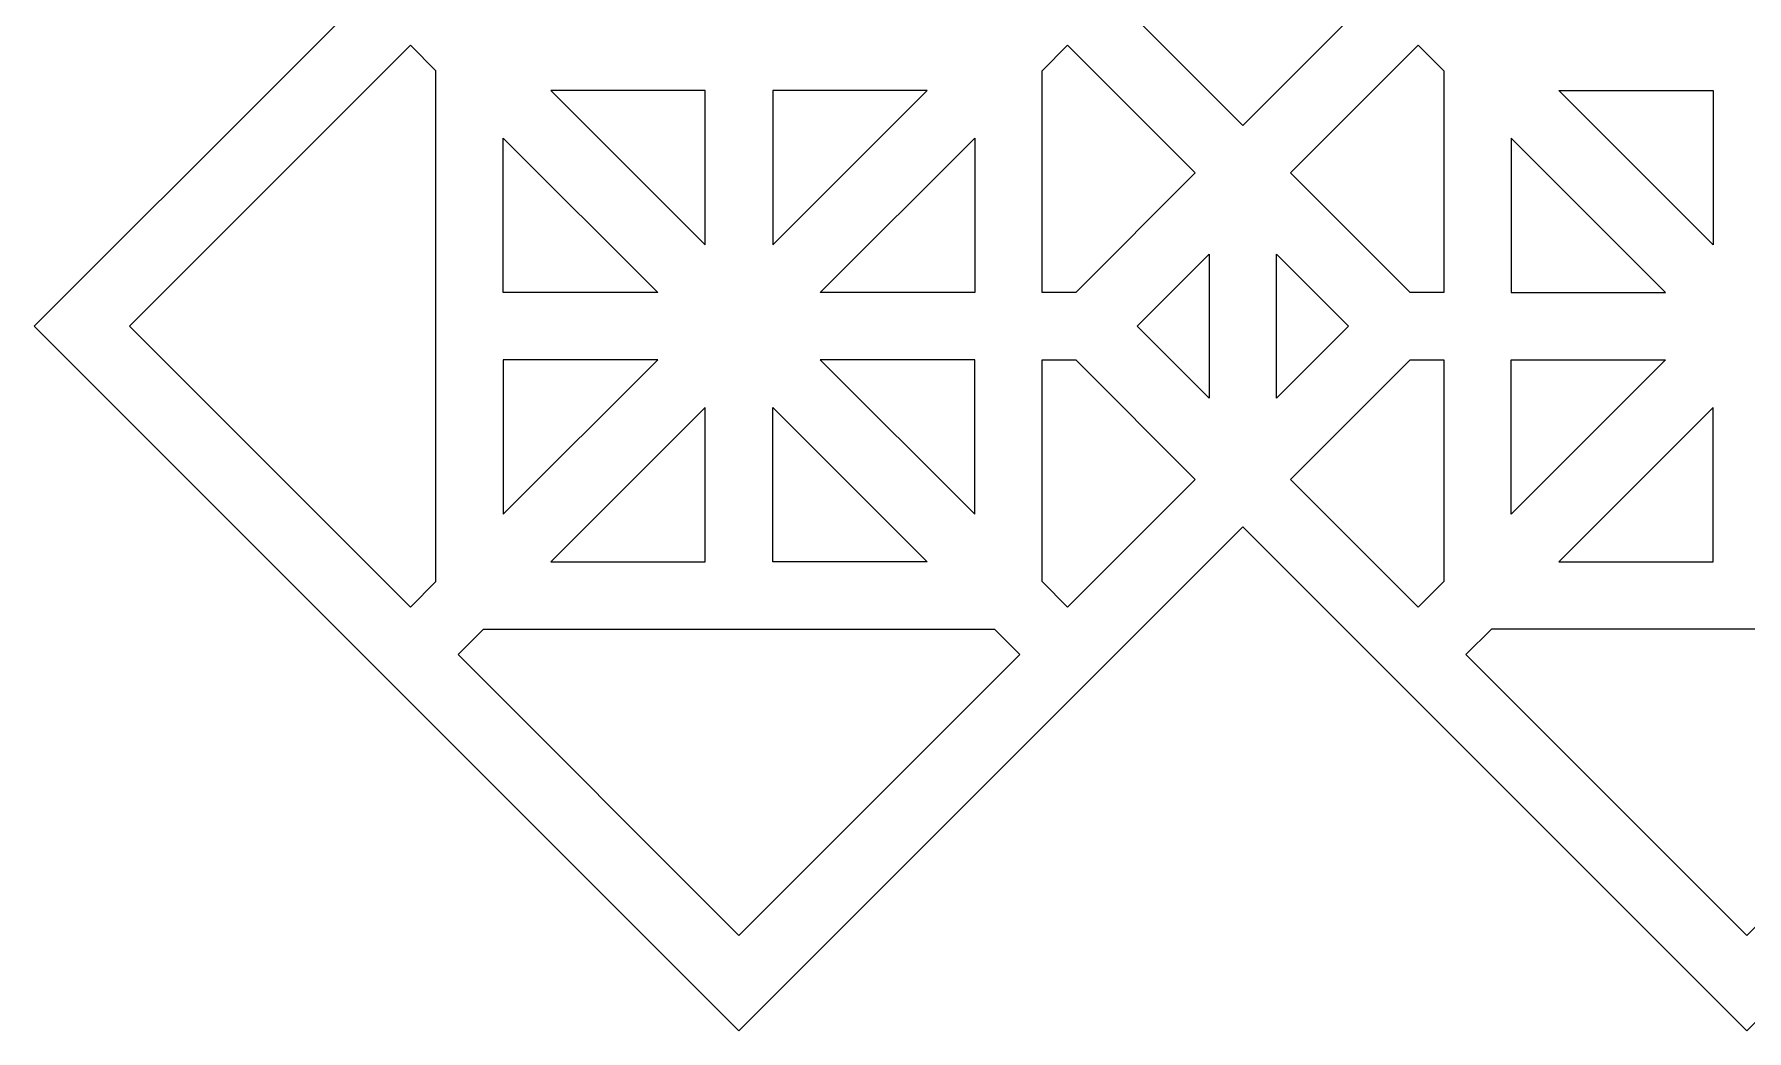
# Model space of a CAD drawing. Header units: centimetres. Extents: x -68 to 68, y -63 to 63.
# Drawn here: x -68.47 to -43.04, y -62.84 to -48.04 of the extents above; entities that cross this region are included whole.
import ezdxf

# ---------------------------------------------------------------- set-up
doc = ezdxf.new("R2010")
doc.units = ezdxf.units.CM
doc.header["$MEASUREMENT"] = 0
doc.layers.add('layer 1', color=7, linetype='Continuous')

msp = doc.modelspace()

# ---------------------------------------------------------------- linework, layer by layer
at = {"layer": 'layer 1', "color": 114}
for points, knots in [([(-13.11224, -62.84331), (-13.11224, -62.84331), (-2.64706, -52.37813), (-2.64706, -52.37813), (-2.64706, -52.37813), (-2.64706, -52.37813), (-10.12967, -44.89556), (-10.12967, -44.89556), (-10.12967, -44.89556), (-10.12967, -44.89556), (-2.64706, -37.41295), (-2.64706, -37.41295), (-2.64706, -37.41295), (-2.64706, -37.41295), (-10.11966, -29.94035), (-10.11966, -29.94035), (-10.11966, -29.94035), (-10.11966, -29.94035), (-2.64706, -22.44777), (-2.64706, -22.44777), (-2.64706, -22.44777), (-2.64706, -22.44777), (-10.12967, -14.96516), (-10.12967, -14.96516), (-10.12967, -14.96516), (-10.12967, -14.96516), (-2.64706, -7.48259), (-2.64706, -7.48259), (-2.64706, -7.48259), (-2.64706, -7.48259), (-10.12964, -0.00001), (-10.12964, -0.00001), (-10.12964, -0.00001), (-10.12964, -0.00001), (-2.64706, 7.48259), (-2.64706, 7.48259), (-2.64706, 7.48259), (-2.64706, 7.48259), (-10.12967, 14.96516), (-10.12967, 14.96516), (-10.12967, 14.96516), (-10.12967, 14.96516), (-2.64706, 22.44777), (-2.64706, 22.44777), (-2.64706, 22.44777), (-2.64706, 22.44777), (-10.11966, 29.92037), (-10.11966, 29.92037), (-10.11966, 29.92037), (-10.11966, 29.92037), (-10.12739, 29.9281), (-10.12739, 29.9281), (-10.12739, 29.9281), (-10.12739, 29.9281), (-10.12965, 29.93036), (-10.12965, 29.93036), (-10.12965, 29.93036), (-10.12965, 29.93036), (-2.64706, 37.41295), (-2.64706, 37.41295), (-2.64706, 37.41295), (-2.64706, 37.41295), (-10.12967, 44.89556), (-10.12967, 44.89556), (-10.12967, 44.89556), (-10.12967, 44.89556), (-2.64706, 52.37813), (-2.64706, 52.37813), (-2.64706, 52.37813), (-2.64706, 52.37813), (-13.11224, 62.84331), (-13.11224, 62.84331), (-13.11224, 62.84331), (-13.11224, 62.84331), (-20.59485, 55.3607), (-20.59485, 55.3607), (-20.59485, 55.3607), (-20.59485, 55.3607), (-28.07742, 62.84331), (-28.07742, 62.84331), (-28.07742, 62.84331), (-28.07742, 62.84331), (-35.56002, 55.36071), (-35.56002, 55.36071), (-35.56002, 55.36071), (-35.56002, 55.36071), (-43.0426, 62.84331), (-43.0426, 62.84331), (-43.0426, 62.84331), (-43.0426, 62.84331), (-50.52517, 55.3607), (-50.52517, 55.3607), (-50.52517, 55.3607), (-50.52517, 55.3607), (-58.00778, 62.84331), (-58.00778, 62.84331), (-58.00778, 62.84331), (-58.00778, 62.84331), (-68.47296, 52.37813), (-68.47296, 52.37813), (-68.47296, 52.37813), (-68.47296, 52.37813), (-60.99035, 44.89556), (-60.99035, 44.89556), (-60.99035, 44.89556), (-60.99035, 44.89556), (-68.47296, 37.41295), (-68.47296, 37.41295), (-68.47296, 37.41295), (-68.47296, 37.41295), (-60.99038, 29.93035), (-60.99038, 29.93035), (-60.99038, 29.93035), (-60.99038, 29.93035), (-68.47296, 22.44777), (-68.47296, 22.44777), (-68.47296, 22.44777), (-68.47296, 22.44777), (-60.99035, 14.96516), (-60.99035, 14.96516), (-60.99035, 14.96516), (-60.99035, 14.96516), (-68.47296, 7.48259), (-68.47296, 7.48259), (-68.47296, 7.48259), (-68.47296, 7.48259), (-60.99037, 0), (-60.99037, 0), (-60.99037, 0), (-60.99037, 0), (-68.47296, -7.48259), (-68.47296, -7.48259), (-68.47296, -7.48259), (-68.47296, -7.48259), (-60.99035, -14.96516), (-60.99035, -14.96516), (-60.99035, -14.96516), (-60.99035, -14.96516), (-68.47296, -22.44777), (-68.47296, -22.44777), (-68.47296, -22.44777), (-68.47296, -22.44777), (-60.99037, -29.93036), (-60.99037, -29.93036), (-60.99037, -29.93036), (-60.99037, -29.93036), (-68.47296, -37.41295), (-68.47296, -37.41295), (-68.47296, -37.41295), (-68.47296, -37.41295), (-60.99035, -44.89556), (-60.99035, -44.89556), (-60.99035, -44.89556), (-60.99035, -44.89556), (-68.47296, -52.37813), (-68.47296, -52.37813), (-68.47296, -52.37813), (-68.47296, -52.37813), (-58.00778, -62.84331), (-58.00778, -62.84331), (-58.00778, -62.84331), (-58.00778, -62.84331), (-50.52518, -55.36071), (-50.52518, -55.36071), (-50.52518, -55.36071), (-50.52518, -55.36071), (-43.0426, -62.84331), (-43.0426, -62.84331), (-43.0426, -62.84331), (-43.0426, -62.84331), (-35.56002, -55.36071), (-35.56002, -55.36071), (-35.56002, -55.36071), (-35.56002, -55.36071), (-28.07742, -62.84331), (-28.07742, -62.84331), (-28.07742, -62.84331), (-28.07742, -62.84331), (-20.59484, -55.36071), (-20.59484, -55.36071), (-20.59484, -55.36071), (-20.59484, -55.36071), (-13.11224, -62.84331), (-13.11224, -62.84331)], [0, 0, 0, 0, 0.0212766, 0.0212766, 0.0212766, 0.0212766, 0.04255319, 0.04255319, 0.04255319, 0.04255319, 0.06382979, 0.06382979, 0.06382979, 0.06382979, 0.08510638, 0.08510638, 0.08510638, 0.08510638, 0.10638298, 0.10638298, 0.10638298, 0.10638298, 0.12765957, 0.12765957, 0.12765957, 0.12765957, 0.14893617, 0.14893617, 0.14893617, 0.14893617, 0.17021277, 0.17021277, 0.17021277, 0.17021277, 0.19148936, 0.19148936, 0.19148936, 0.19148936, 0.21276596, 0.21276596, 0.21276596, 0.21276596, 0.23404255, 0.23404255, 0.23404255, 0.23404255, 0.25531915, 0.25531915, 0.25531915, 0.25531915, 0.27659574, 0.27659574, 0.27659574, 0.27659574, 0.29787234, 0.29787234, 0.29787234, 0.29787234, 0.31914894, 0.31914894, 0.31914894, 0.31914894, 0.34042553, 0.34042553, 0.34042553, 0.34042553, 0.36170213, 0.36170213, 0.36170213, 0.36170213, 0.38297872, 0.38297872, 0.38297872, 0.38297872, 0.40425532, 0.40425532, 0.40425532, 0.40425532, 0.42553191, 0.42553191, 0.42553191, 0.42553191, 0.44680851, 0.44680851, 0.44680851, 0.44680851, 0.46808511, 0.46808511, 0.46808511, 0.46808511, 0.4893617, 0.4893617, 0.4893617, 0.4893617, 0.5106383, 0.5106383, 0.5106383, 0.5106383, 0.53191489, 0.53191489, 0.53191489, 0.53191489, 0.55319149, 0.55319149, 0.55319149, 0.55319149, 0.57446809, 0.57446809, 0.57446809, 0.57446809, 0.59574468, 0.59574468, 0.59574468, 0.59574468, 0.61702128, 0.61702128, 0.61702128, 0.61702128, 0.63829787, 0.63829787, 0.63829787, 0.63829787, 0.65957447, 0.65957447, 0.65957447, 0.65957447, 0.68085106, 0.68085106, 0.68085106, 0.68085106, 0.70212766, 0.70212766, 0.70212766, 0.70212766, 0.72340426, 0.72340426, 0.72340426, 0.72340426, 0.74468085, 0.74468085, 0.74468085, 0.74468085, 0.76595745, 0.76595745, 0.76595745, 0.76595745, 0.78723404, 0.78723404, 0.78723404, 0.78723404, 0.80851064, 0.80851064, 0.80851064, 0.80851064, 0.82978723, 0.82978723, 0.82978723, 0.82978723, 0.85106383, 0.85106383, 0.85106383, 0.85106383, 0.87234043, 0.87234043, 0.87234043, 0.87234043, 0.89361702, 0.89361702, 0.89361702, 0.89361702, 0.91489362, 0.91489362, 0.91489362, 0.91489362, 0.93617021, 0.93617021, 0.93617021, 0.93617021, 0.95744681, 0.95744681, 0.95744681, 0.95744681, 1, 1, 1, 1]), ([(-50.52518, -40.39555), (-50.52518, -40.39555), (-46.02517, -44.89556), (-46.02517, -44.89556), (-46.02517, -44.89556), (-46.02517, -44.89556), (-50.52518, -49.39555), (-50.52518, -49.39555), (-50.52518, -49.39555), (-50.52518, -49.39555), (-55.02517, -44.89556), (-55.02517, -44.89556), (-55.02517, -44.89556), (-55.02517, -44.89556), (-50.52518, -40.39555), (-50.52518, -40.39555)], [0, 0, 0, 0, 0.2, 0.2, 0.2, 0.2, 0.4, 0.4, 0.4, 0.4, 0.6, 0.6, 0.6, 0.6, 1, 1, 1, 1]), ([(-62.50778, -56.17108), (-62.50778, -56.17108), (-62.88679, -56.55009), (-62.88679, -56.55009), (-62.88679, -56.55009), (-62.88679, -56.55009), (-67.05875, -52.37813), (-67.05875, -52.37813), (-67.05875, -52.37813), (-67.05875, -52.37813), (-62.88683, -48.20621), (-62.88683, -48.20621), (-62.88683, -48.20621), (-62.88683, -48.20621), (-62.50778, -48.58525), (-62.50778, -48.58525), (-62.50778, -48.58525), (-62.50778, -48.58525), (-62.50778, -56.17108), (-62.50778, -56.17108)], [0, 0, 0, 0, 0.16666667, 0.16666667, 0.16666667, 0.16666667, 0.33333333, 0.33333333, 0.33333333, 0.33333333, 0.5, 0.5, 0.5, 0.5, 0.66666667, 0.66666667, 0.66666667, 0.66666667, 1, 1, 1, 1]), ([(-51.23229, -50.10267), (-51.23229, -50.10267), (-53.12873, -48.20624), (-53.12873, -48.20624), (-53.12873, -48.20624), (-53.12873, -48.20624), (-53.50778, -48.58531), (-53.50778, -48.58531), (-53.50778, -48.58531), (-53.50778, -48.58531), (-53.50778, -51.87813), (-53.50778, -51.87813), (-53.50778, -51.87813), (-53.50778, -51.87813), (-53.00777, -51.87813), (-53.00777, -51.87813), (-53.00777, -51.87813), (-53.00777, -51.87813), (-51.23229, -50.10267), (-51.23229, -50.10267)], [0, 0, 0, 0, 0.16666667, 0.16666667, 0.16666667, 0.16666667, 0.33333333, 0.33333333, 0.33333333, 0.33333333, 0.5, 0.5, 0.5, 0.5, 0.66666667, 0.66666667, 0.66666667, 0.66666667, 1, 1, 1, 1]), ([(-49.81807, -50.10267), (-49.81807, -50.10267), (-48.0426, -51.87813), (-48.0426, -51.87813), (-48.0426, -51.87813), (-48.0426, -51.87813), (-47.5426, -51.87813), (-47.5426, -51.87813), (-47.5426, -51.87813), (-47.5426, -51.87813), (-47.5426, -51.87037), (-47.5426, -51.87037), (-47.5426, -51.87037), (-47.5426, -51.87037), (-47.5426, -51.86813), (-47.5426, -51.86813), (-47.5426, -51.86813), (-47.5426, -51.86813), (-47.5426, -48.58531), (-47.5426, -48.58531), (-47.5426, -48.58531), (-47.5426, -48.58531), (-47.92165, -48.20624), (-47.92165, -48.20624), (-47.92165, -48.20624), (-47.92165, -48.20624), (-49.81807, -50.10267), (-49.81807, -50.10267)], [0, 0, 0, 0, 0.125, 0.125, 0.125, 0.125, 0.25, 0.25, 0.25, 0.25, 0.375, 0.375, 0.375, 0.375, 0.5, 0.5, 0.5, 0.5, 0.625, 0.625, 0.625, 0.625, 0.75, 0.75, 0.75, 0.75, 1, 1, 1, 1]), ([(-60.80054, -48.87814), (-60.80054, -48.87814), (-58.50763, -48.87812), (-58.50763, -48.87812), (-58.50763, -48.87812), (-58.50763, -48.87812), (-58.50762, -51.17107), (-58.50762, -51.17107), (-58.50762, -51.17107), (-58.50762, -51.17107), (-60.80054, -48.87814), (-60.80054, -48.87814)], [0, 0, 0, 0, 0.25, 0.25, 0.25, 0.25, 0.5, 0.5, 0.5, 0.5, 1, 1, 1, 1]), ([(-57.50763, -48.87814), (-57.50763, -48.87814), (-55.21471, -48.87813), (-55.21471, -48.87813), (-55.21471, -48.87813), (-55.21471, -48.87813), (-57.50763, -51.17108), (-57.50763, -51.17108), (-57.50763, -51.17108), (-57.50763, -51.17108), (-57.50763, -48.87814), (-57.50763, -48.87814)], [0, 0, 0, 0, 0.25, 0.25, 0.25, 0.25, 0.5, 0.5, 0.5, 0.5, 1, 1, 1, 1]), ([(-43.54275, -48.87814), (-43.54275, -48.87814), (-45.83567, -48.87813), (-45.83567, -48.87813), (-45.83567, -48.87813), (-45.83567, -48.87813), (-43.54275, -51.17108), (-43.54275, -51.17108), (-43.54275, -51.17108), (-43.54275, -51.17108), (-43.54275, -48.87814), (-43.54275, -48.87814)], [0, 0, 0, 0, 0.25, 0.25, 0.25, 0.25, 0.5, 0.5, 0.5, 0.5, 1, 1, 1, 1]), ([(-61.50778, -49.58513), (-61.50778, -49.58513), (-61.50779, -51.87813), (-61.50779, -51.87813), (-61.50779, -51.87813), (-61.50779, -51.87813), (-59.21478, -51.87813), (-59.21478, -51.87813), (-59.21478, -51.87813), (-59.21478, -51.87813), (-61.50778, -49.58513), (-61.50778, -49.58513)], [0, 0, 0, 0, 0.25, 0.25, 0.25, 0.25, 0.5, 0.5, 0.5, 0.5, 1, 1, 1, 1]), ([(-54.50778, -49.58542), (-54.50778, -49.58542), (-56.80051, -51.87813), (-56.80051, -51.87813), (-56.80051, -51.87813), (-56.80051, -51.87813), (-54.50778, -51.87813), (-54.50778, -51.87813), (-54.50778, -51.87813), (-54.50778, -51.87813), (-54.50778, -49.58542), (-54.50778, -49.58542)], [0, 0, 0, 0, 0.25, 0.25, 0.25, 0.25, 0.5, 0.5, 0.5, 0.5, 1, 1, 1, 1]), ([(-46.5426, -49.58542), (-46.5426, -49.58542), (-44.24987, -51.87813), (-44.24987, -51.87813), (-44.24987, -51.87813), (-44.24987, -51.87813), (-46.5426, -51.87813), (-46.5426, -51.87813), (-46.5426, -51.87813), (-46.5426, -51.87813), (-46.5426, -49.58542), (-46.5426, -49.58542)], [0, 0, 0, 0, 0.25, 0.25, 0.25, 0.25, 0.5, 0.5, 0.5, 0.5, 1, 1, 1, 1]), ([(-51.02517, -53.44649), (-51.02517, -53.44649), (-51.02519, -51.30976), (-51.02519, -51.30976), (-51.02519, -51.30976), (-51.02519, -51.30976), (-52.09356, -52.37813), (-52.09356, -52.37813), (-52.09356, -52.37813), (-52.09356, -52.37813), (-51.02518, -53.44648), (-51.02518, -53.44648), (-51.02518, -53.44648), (-51.02518, -53.44648), (-51.02518, -53.44649), (-51.02518, -53.44649), (-51.02518, -53.44649), (-51.02518, -53.44649), (-51.02517, -53.44649), (-51.02517, -53.44649)], [0, 0, 0, 0, 0.16666667, 0.16666667, 0.16666667, 0.16666667, 0.33333333, 0.33333333, 0.33333333, 0.33333333, 0.5, 0.5, 0.5, 0.5, 0.66666667, 0.66666667, 0.66666667, 0.66666667, 1, 1, 1, 1]), ([(-50.02518, -53.44649), (-50.02518, -53.44649), (-48.95682, -52.37813), (-48.95682, -52.37813), (-48.95682, -52.37813), (-48.95682, -52.37813), (-50.01522, -51.31971), (-50.01522, -51.31971), (-50.01522, -51.31971), (-50.01522, -51.31971), (-50.01523, -51.3197), (-50.01523, -51.3197), (-50.01523, -51.3197), (-50.01523, -51.3197), (-50.02515, -51.30978), (-50.02515, -51.30978), (-50.02515, -51.30978), (-50.02515, -51.30978), (-50.02518, -53.44649), (-50.02518, -53.44649)], [0, 0, 0, 0, 0.16666667, 0.16666667, 0.16666667, 0.16666667, 0.33333333, 0.33333333, 0.33333333, 0.33333333, 0.5, 0.5, 0.5, 0.5, 0.66666667, 0.66666667, 0.66666667, 0.66666667, 1, 1, 1, 1]), ([(-59.21467, -52.87813), (-59.21467, -52.87813), (-61.50778, -55.17117), (-61.50778, -55.17117), (-61.50778, -55.17117), (-61.50778, -55.17117), (-61.50778, -52.87813), (-61.50778, -52.87813), (-61.50778, -52.87813), (-61.50778, -52.87813), (-59.21467, -52.87813), (-59.21467, -52.87813)], [0, 0, 0, 0, 0.25, 0.25, 0.25, 0.25, 0.5, 0.5, 0.5, 0.5, 1, 1, 1, 1]), ([(-56.80059, -52.87814), (-56.80059, -52.87814), (-54.50778, -52.87813), (-54.50778, -52.87813), (-54.50778, -52.87813), (-54.50778, -52.87813), (-54.50779, -55.17091), (-54.50779, -55.17091), (-54.50779, -55.17091), (-54.50779, -55.17091), (-56.80059, -52.87814), (-56.80059, -52.87814)], [0, 0, 0, 0, 0.25, 0.25, 0.25, 0.25, 0.5, 0.5, 0.5, 0.5, 1, 1, 1, 1]), ([(-51.2323, -54.6536), (-51.2323, -54.6536), (-53.00775, -52.87814), (-53.00775, -52.87814), (-53.00775, -52.87814), (-53.00775, -52.87814), (-53.50778, -52.87813), (-53.50778, -52.87813), (-53.50778, -52.87813), (-53.50778, -52.87813), (-53.50778, -56.17102), (-53.50778, -56.17102), (-53.50778, -56.17102), (-53.50778, -56.17102), (-53.12875, -56.55003), (-53.12875, -56.55003), (-53.12875, -56.55003), (-53.12875, -56.55003), (-51.2323, -54.6536), (-51.2323, -54.6536)], [0, 0, 0, 0, 0.16666667, 0.16666667, 0.16666667, 0.16666667, 0.33333333, 0.33333333, 0.33333333, 0.33333333, 0.5, 0.5, 0.5, 0.5, 0.66666667, 0.66666667, 0.66666667, 0.66666667, 1, 1, 1, 1]), ([(-47.5426, -52.87813), (-47.5426, -52.87813), (-48.0426, -52.87813), (-48.0426, -52.87813), (-48.0426, -52.87813), (-48.0426, -52.87813), (-49.81805, -54.65359), (-49.81805, -54.65359), (-49.81805, -54.65359), (-49.81805, -54.65359), (-47.92163, -56.55003), (-47.92163, -56.55003), (-47.92163, -56.55003), (-47.92163, -56.55003), (-47.5426, -56.17102), (-47.5426, -56.17102), (-47.5426, -56.17102), (-47.5426, -56.17102), (-47.5426, -52.87813), (-47.5426, -52.87813)], [0, 0, 0, 0, 0.16666667, 0.16666667, 0.16666667, 0.16666667, 0.33333333, 0.33333333, 0.33333333, 0.33333333, 0.5, 0.5, 0.5, 0.5, 0.66666667, 0.66666667, 0.66666667, 0.66666667, 1, 1, 1, 1]), ([(-44.24979, -52.87814), (-44.24979, -52.87814), (-46.5426, -52.87813), (-46.5426, -52.87813), (-46.5426, -52.87813), (-46.5426, -52.87813), (-46.54259, -55.17091), (-46.54259, -55.17091), (-46.54259, -55.17091), (-46.54259, -55.17091), (-44.24979, -52.87814), (-44.24979, -52.87814)], [0, 0, 0, 0, 0.25, 0.25, 0.25, 0.25, 0.5, 0.5, 0.5, 0.5, 1, 1, 1, 1]), ([(-58.50762, -53.58527), (-58.50762, -53.58527), (-58.50763, -55.87813), (-58.50763, -55.87813), (-58.50763, -55.87813), (-58.50763, -55.87813), (-60.8005, -55.87814), (-60.8005, -55.87814), (-60.8005, -55.87814), (-60.8005, -55.87814), (-58.50762, -53.58527), (-58.50762, -53.58527)], [0, 0, 0, 0, 0.25, 0.25, 0.25, 0.25, 0.5, 0.5, 0.5, 0.5, 1, 1, 1, 1]), ([(-55.21478, -55.87813), (-55.21478, -55.87813), (-57.50763, -53.58529), (-57.50763, -53.58529), (-57.50763, -53.58529), (-57.50763, -53.58529), (-57.50763, -55.87813), (-57.50763, -55.87813), (-57.50763, -55.87813), (-57.50763, -55.87813), (-55.21478, -55.87813), (-55.21478, -55.87813)], [0, 0, 0, 0, 0.25, 0.25, 0.25, 0.25, 0.5, 0.5, 0.5, 0.5, 1, 1, 1, 1]), ([(-45.8356, -55.87813), (-45.8356, -55.87813), (-43.54275, -53.58529), (-43.54275, -53.58529), (-43.54275, -53.58529), (-43.54275, -53.58529), (-43.54275, -55.87813), (-43.54275, -55.87813), (-43.54275, -55.87813), (-43.54275, -55.87813), (-45.8356, -55.87813), (-45.8356, -55.87813)], [0, 0, 0, 0, 0.25, 0.25, 0.25, 0.25, 0.5, 0.5, 0.5, 0.5, 1, 1, 1, 1]), ([(-53.83585, -57.25714), (-53.83585, -57.25714), (-54.21489, -56.87813), (-54.21489, -56.87813), (-54.21489, -56.87813), (-54.21489, -56.87813), (-61.80061, -56.87813), (-61.80061, -56.87813), (-61.80061, -56.87813), (-61.80061, -56.87813), (-62.17968, -57.2572), (-62.17968, -57.2572), (-62.17968, -57.2572), (-62.17968, -57.2572), (-58.00778, -61.4291), (-58.00778, -61.4291), (-58.00778, -61.4291), (-58.00778, -61.4291), (-53.83585, -57.25714), (-53.83585, -57.25714)], [0, 0, 0, 0, 0.16666667, 0.16666667, 0.16666667, 0.16666667, 0.33333333, 0.33333333, 0.33333333, 0.33333333, 0.5, 0.5, 0.5, 0.5, 0.66666667, 0.66666667, 0.66666667, 0.66666667, 1, 1, 1, 1]), ([(-47.21453, -57.25714), (-47.21453, -57.25714), (-46.83549, -56.87813), (-46.83549, -56.87813), (-46.83549, -56.87813), (-46.83549, -56.87813), (-39.24977, -56.87813), (-39.24977, -56.87813), (-39.24977, -56.87813), (-39.24977, -56.87813), (-38.8707, -57.2572), (-38.8707, -57.2572), (-38.8707, -57.2572), (-38.8707, -57.2572), (-43.0426, -61.4291), (-43.0426, -61.4291), (-43.0426, -61.4291), (-43.0426, -61.4291), (-47.21453, -57.25714), (-47.21453, -57.25714)], [0, 0, 0, 0, 0.16666667, 0.16666667, 0.16666667, 0.16666667, 0.33333333, 0.33333333, 0.33333333, 0.33333333, 0.5, 0.5, 0.5, 0.5, 0.66666667, 0.66666667, 0.66666667, 0.66666667, 1, 1, 1, 1])]:
    msp.add_open_spline(points, degree=3, knots=knots, dxfattribs=at)
at = {"layer": 'layer 1', "color": 250, "lineweight": 9}
for points, knots in [([(-13.11224, -62.84331), (-13.11224, -62.84331), (-2.64706, -52.37813), (-2.64706, -52.37813), (-2.64706, -52.37813), (-2.64706, -52.37813), (-10.12967, -44.89556), (-10.12967, -44.89556), (-10.12967, -44.89556), (-10.12967, -44.89556), (-2.64706, -37.41295), (-2.64706, -37.41295), (-2.64706, -37.41295), (-2.64706, -37.41295), (-10.11966, -29.94035), (-10.11966, -29.94035), (-10.11966, -29.94035), (-10.11966, -29.94035), (-2.64706, -22.44777), (-2.64706, -22.44777), (-2.64706, -22.44777), (-2.64706, -22.44777), (-10.12967, -14.96516), (-10.12967, -14.96516), (-10.12967, -14.96516), (-10.12967, -14.96516), (-2.64706, -7.48259), (-2.64706, -7.48259), (-2.64706, -7.48259), (-2.64706, -7.48259), (-10.12964, -0.00001), (-10.12964, -0.00001), (-10.12964, -0.00001), (-10.12964, -0.00001), (-2.64706, 7.48259), (-2.64706, 7.48259), (-2.64706, 7.48259), (-2.64706, 7.48259), (-10.12967, 14.96516), (-10.12967, 14.96516), (-10.12967, 14.96516), (-10.12967, 14.96516), (-2.64706, 22.44777), (-2.64706, 22.44777), (-2.64706, 22.44777), (-2.64706, 22.44777), (-10.11966, 29.92037), (-10.11966, 29.92037), (-10.11966, 29.92037), (-10.11966, 29.92037), (-10.12739, 29.9281), (-10.12739, 29.9281), (-10.12739, 29.9281), (-10.12739, 29.9281), (-10.12965, 29.93036), (-10.12965, 29.93036), (-10.12965, 29.93036), (-10.12965, 29.93036), (-2.64706, 37.41295), (-2.64706, 37.41295), (-2.64706, 37.41295), (-2.64706, 37.41295), (-10.12967, 44.89556), (-10.12967, 44.89556), (-10.12967, 44.89556), (-10.12967, 44.89556), (-2.64706, 52.37813), (-2.64706, 52.37813), (-2.64706, 52.37813), (-2.64706, 52.37813), (-13.11224, 62.84331), (-13.11224, 62.84331), (-13.11224, 62.84331), (-13.11224, 62.84331), (-20.59485, 55.3607), (-20.59485, 55.3607), (-20.59485, 55.3607), (-20.59485, 55.3607), (-28.07742, 62.84331), (-28.07742, 62.84331), (-28.07742, 62.84331), (-28.07742, 62.84331), (-35.56002, 55.36071), (-35.56002, 55.36071), (-35.56002, 55.36071), (-35.56002, 55.36071), (-43.0426, 62.84331), (-43.0426, 62.84331), (-43.0426, 62.84331), (-43.0426, 62.84331), (-50.52517, 55.3607), (-50.52517, 55.3607), (-50.52517, 55.3607), (-50.52517, 55.3607), (-58.00778, 62.84331), (-58.00778, 62.84331), (-58.00778, 62.84331), (-58.00778, 62.84331), (-68.47296, 52.37813), (-68.47296, 52.37813), (-68.47296, 52.37813), (-68.47296, 52.37813), (-60.99035, 44.89556), (-60.99035, 44.89556), (-60.99035, 44.89556), (-60.99035, 44.89556), (-68.47296, 37.41295), (-68.47296, 37.41295), (-68.47296, 37.41295), (-68.47296, 37.41295), (-60.99038, 29.93035), (-60.99038, 29.93035), (-60.99038, 29.93035), (-60.99038, 29.93035), (-68.47296, 22.44777), (-68.47296, 22.44777), (-68.47296, 22.44777), (-68.47296, 22.44777), (-60.99035, 14.96516), (-60.99035, 14.96516), (-60.99035, 14.96516), (-60.99035, 14.96516), (-68.47296, 7.48259), (-68.47296, 7.48259), (-68.47296, 7.48259), (-68.47296, 7.48259), (-60.99037, 0), (-60.99037, 0), (-60.99037, 0), (-60.99037, 0), (-68.47296, -7.48259), (-68.47296, -7.48259), (-68.47296, -7.48259), (-68.47296, -7.48259), (-60.99035, -14.96516), (-60.99035, -14.96516), (-60.99035, -14.96516), (-60.99035, -14.96516), (-68.47296, -22.44777), (-68.47296, -22.44777), (-68.47296, -22.44777), (-68.47296, -22.44777), (-60.99037, -29.93036), (-60.99037, -29.93036), (-60.99037, -29.93036), (-60.99037, -29.93036), (-68.47296, -37.41295), (-68.47296, -37.41295), (-68.47296, -37.41295), (-68.47296, -37.41295), (-60.99035, -44.89556), (-60.99035, -44.89556), (-60.99035, -44.89556), (-60.99035, -44.89556), (-68.47296, -52.37813), (-68.47296, -52.37813), (-68.47296, -52.37813), (-68.47296, -52.37813), (-58.00778, -62.84331), (-58.00778, -62.84331), (-58.00778, -62.84331), (-58.00778, -62.84331), (-50.52518, -55.36071), (-50.52518, -55.36071), (-50.52518, -55.36071), (-50.52518, -55.36071), (-43.0426, -62.84331), (-43.0426, -62.84331), (-43.0426, -62.84331), (-43.0426, -62.84331), (-35.56002, -55.36071), (-35.56002, -55.36071), (-35.56002, -55.36071), (-35.56002, -55.36071), (-28.07742, -62.84331), (-28.07742, -62.84331), (-28.07742, -62.84331), (-28.07742, -62.84331), (-20.59484, -55.36071), (-20.59484, -55.36071), (-20.59484, -55.36071), (-20.59484, -55.36071), (-13.11224, -62.84331), (-13.11224, -62.84331)], [0, 0, 0, 0, 0.0212766, 0.0212766, 0.0212766, 0.0212766, 0.04255319, 0.04255319, 0.04255319, 0.04255319, 0.06382979, 0.06382979, 0.06382979, 0.06382979, 0.08510638, 0.08510638, 0.08510638, 0.08510638, 0.10638298, 0.10638298, 0.10638298, 0.10638298, 0.12765957, 0.12765957, 0.12765957, 0.12765957, 0.14893617, 0.14893617, 0.14893617, 0.14893617, 0.17021277, 0.17021277, 0.17021277, 0.17021277, 0.19148936, 0.19148936, 0.19148936, 0.19148936, 0.21276596, 0.21276596, 0.21276596, 0.21276596, 0.23404255, 0.23404255, 0.23404255, 0.23404255, 0.25531915, 0.25531915, 0.25531915, 0.25531915, 0.27659574, 0.27659574, 0.27659574, 0.27659574, 0.29787234, 0.29787234, 0.29787234, 0.29787234, 0.31914894, 0.31914894, 0.31914894, 0.31914894, 0.34042553, 0.34042553, 0.34042553, 0.34042553, 0.36170213, 0.36170213, 0.36170213, 0.36170213, 0.38297872, 0.38297872, 0.38297872, 0.38297872, 0.40425532, 0.40425532, 0.40425532, 0.40425532, 0.42553191, 0.42553191, 0.42553191, 0.42553191, 0.44680851, 0.44680851, 0.44680851, 0.44680851, 0.46808511, 0.46808511, 0.46808511, 0.46808511, 0.4893617, 0.4893617, 0.4893617, 0.4893617, 0.5106383, 0.5106383, 0.5106383, 0.5106383, 0.53191489, 0.53191489, 0.53191489, 0.53191489, 0.55319149, 0.55319149, 0.55319149, 0.55319149, 0.57446809, 0.57446809, 0.57446809, 0.57446809, 0.59574468, 0.59574468, 0.59574468, 0.59574468, 0.61702128, 0.61702128, 0.61702128, 0.61702128, 0.63829787, 0.63829787, 0.63829787, 0.63829787, 0.65957447, 0.65957447, 0.65957447, 0.65957447, 0.68085106, 0.68085106, 0.68085106, 0.68085106, 0.70212766, 0.70212766, 0.70212766, 0.70212766, 0.72340426, 0.72340426, 0.72340426, 0.72340426, 0.74468085, 0.74468085, 0.74468085, 0.74468085, 0.76595745, 0.76595745, 0.76595745, 0.76595745, 0.78723404, 0.78723404, 0.78723404, 0.78723404, 0.80851064, 0.80851064, 0.80851064, 0.80851064, 0.82978723, 0.82978723, 0.82978723, 0.82978723, 0.85106383, 0.85106383, 0.85106383, 0.85106383, 0.87234043, 0.87234043, 0.87234043, 0.87234043, 0.89361702, 0.89361702, 0.89361702, 0.89361702, 0.91489362, 0.91489362, 0.91489362, 0.91489362, 0.93617021, 0.93617021, 0.93617021, 0.93617021, 0.95744681, 0.95744681, 0.95744681, 0.95744681, 1, 1, 1, 1]), ([(-50.52518, -40.39555), (-50.52518, -40.39555), (-46.02517, -44.89556), (-46.02517, -44.89556), (-46.02517, -44.89556), (-46.02517, -44.89556), (-50.52518, -49.39555), (-50.52518, -49.39555), (-50.52518, -49.39555), (-50.52518, -49.39555), (-55.02517, -44.89556), (-55.02517, -44.89556), (-55.02517, -44.89556), (-55.02517, -44.89556), (-50.52518, -40.39555), (-50.52518, -40.39555)], [0, 0, 0, 0, 0.2, 0.2, 0.2, 0.2, 0.4, 0.4, 0.4, 0.4, 0.6, 0.6, 0.6, 0.6, 1, 1, 1, 1]), ([(-62.50778, -56.17108), (-62.50778, -56.17108), (-62.88679, -56.55009), (-62.88679, -56.55009), (-62.88679, -56.55009), (-62.88679, -56.55009), (-67.05875, -52.37813), (-67.05875, -52.37813), (-67.05875, -52.37813), (-67.05875, -52.37813), (-62.88683, -48.20621), (-62.88683, -48.20621), (-62.88683, -48.20621), (-62.88683, -48.20621), (-62.50778, -48.58525), (-62.50778, -48.58525), (-62.50778, -48.58525), (-62.50778, -48.58525), (-62.50778, -56.17108), (-62.50778, -56.17108)], [0, 0, 0, 0, 0.16666667, 0.16666667, 0.16666667, 0.16666667, 0.33333333, 0.33333333, 0.33333333, 0.33333333, 0.5, 0.5, 0.5, 0.5, 0.66666667, 0.66666667, 0.66666667, 0.66666667, 1, 1, 1, 1]), ([(-51.23229, -50.10267), (-51.23229, -50.10267), (-53.12873, -48.20624), (-53.12873, -48.20624), (-53.12873, -48.20624), (-53.12873, -48.20624), (-53.50778, -48.58531), (-53.50778, -48.58531), (-53.50778, -48.58531), (-53.50778, -48.58531), (-53.50778, -51.87813), (-53.50778, -51.87813), (-53.50778, -51.87813), (-53.50778, -51.87813), (-53.00777, -51.87813), (-53.00777, -51.87813), (-53.00777, -51.87813), (-53.00777, -51.87813), (-51.23229, -50.10267), (-51.23229, -50.10267)], [0, 0, 0, 0, 0.16666667, 0.16666667, 0.16666667, 0.16666667, 0.33333333, 0.33333333, 0.33333333, 0.33333333, 0.5, 0.5, 0.5, 0.5, 0.66666667, 0.66666667, 0.66666667, 0.66666667, 1, 1, 1, 1]), ([(-49.81807, -50.10267), (-49.81807, -50.10267), (-48.0426, -51.87813), (-48.0426, -51.87813), (-48.0426, -51.87813), (-48.0426, -51.87813), (-47.5426, -51.87813), (-47.5426, -51.87813), (-47.5426, -51.87813), (-47.5426, -51.87813), (-47.5426, -51.87037), (-47.5426, -51.87037), (-47.5426, -51.87037), (-47.5426, -51.87037), (-47.5426, -51.86813), (-47.5426, -51.86813), (-47.5426, -51.86813), (-47.5426, -51.86813), (-47.5426, -48.58531), (-47.5426, -48.58531), (-47.5426, -48.58531), (-47.5426, -48.58531), (-47.92165, -48.20624), (-47.92165, -48.20624), (-47.92165, -48.20624), (-47.92165, -48.20624), (-49.81807, -50.10267), (-49.81807, -50.10267)], [0, 0, 0, 0, 0.125, 0.125, 0.125, 0.125, 0.25, 0.25, 0.25, 0.25, 0.375, 0.375, 0.375, 0.375, 0.5, 0.5, 0.5, 0.5, 0.625, 0.625, 0.625, 0.625, 0.75, 0.75, 0.75, 0.75, 1, 1, 1, 1]), ([(-60.80054, -48.87814), (-60.80054, -48.87814), (-58.50763, -48.87812), (-58.50763, -48.87812), (-58.50763, -48.87812), (-58.50763, -48.87812), (-58.50762, -51.17107), (-58.50762, -51.17107), (-58.50762, -51.17107), (-58.50762, -51.17107), (-60.80054, -48.87814), (-60.80054, -48.87814)], [0, 0, 0, 0, 0.25, 0.25, 0.25, 0.25, 0.5, 0.5, 0.5, 0.5, 1, 1, 1, 1]), ([(-57.50763, -48.87814), (-57.50763, -48.87814), (-55.21471, -48.87813), (-55.21471, -48.87813), (-55.21471, -48.87813), (-55.21471, -48.87813), (-57.50763, -51.17108), (-57.50763, -51.17108), (-57.50763, -51.17108), (-57.50763, -51.17108), (-57.50763, -48.87814), (-57.50763, -48.87814)], [0, 0, 0, 0, 0.25, 0.25, 0.25, 0.25, 0.5, 0.5, 0.5, 0.5, 1, 1, 1, 1]), ([(-43.54275, -48.87814), (-43.54275, -48.87814), (-45.83567, -48.87813), (-45.83567, -48.87813), (-45.83567, -48.87813), (-45.83567, -48.87813), (-43.54275, -51.17108), (-43.54275, -51.17108), (-43.54275, -51.17108), (-43.54275, -51.17108), (-43.54275, -48.87814), (-43.54275, -48.87814)], [0, 0, 0, 0, 0.25, 0.25, 0.25, 0.25, 0.5, 0.5, 0.5, 0.5, 1, 1, 1, 1]), ([(-61.50778, -49.58513), (-61.50778, -49.58513), (-61.50779, -51.87813), (-61.50779, -51.87813), (-61.50779, -51.87813), (-61.50779, -51.87813), (-59.21478, -51.87813), (-59.21478, -51.87813), (-59.21478, -51.87813), (-59.21478, -51.87813), (-61.50778, -49.58513), (-61.50778, -49.58513)], [0, 0, 0, 0, 0.25, 0.25, 0.25, 0.25, 0.5, 0.5, 0.5, 0.5, 1, 1, 1, 1]), ([(-54.50778, -49.58542), (-54.50778, -49.58542), (-56.80051, -51.87813), (-56.80051, -51.87813), (-56.80051, -51.87813), (-56.80051, -51.87813), (-54.50778, -51.87813), (-54.50778, -51.87813), (-54.50778, -51.87813), (-54.50778, -51.87813), (-54.50778, -49.58542), (-54.50778, -49.58542)], [0, 0, 0, 0, 0.25, 0.25, 0.25, 0.25, 0.5, 0.5, 0.5, 0.5, 1, 1, 1, 1]), ([(-46.5426, -49.58542), (-46.5426, -49.58542), (-44.24987, -51.87813), (-44.24987, -51.87813), (-44.24987, -51.87813), (-44.24987, -51.87813), (-46.5426, -51.87813), (-46.5426, -51.87813), (-46.5426, -51.87813), (-46.5426, -51.87813), (-46.5426, -49.58542), (-46.5426, -49.58542)], [0, 0, 0, 0, 0.25, 0.25, 0.25, 0.25, 0.5, 0.5, 0.5, 0.5, 1, 1, 1, 1]), ([(-51.02517, -53.44649), (-51.02517, -53.44649), (-51.02519, -51.30976), (-51.02519, -51.30976), (-51.02519, -51.30976), (-51.02519, -51.30976), (-52.09356, -52.37813), (-52.09356, -52.37813), (-52.09356, -52.37813), (-52.09356, -52.37813), (-51.02518, -53.44648), (-51.02518, -53.44648), (-51.02518, -53.44648), (-51.02518, -53.44648), (-51.02518, -53.44649), (-51.02518, -53.44649), (-51.02518, -53.44649), (-51.02518, -53.44649), (-51.02517, -53.44649), (-51.02517, -53.44649)], [0, 0, 0, 0, 0.16666667, 0.16666667, 0.16666667, 0.16666667, 0.33333333, 0.33333333, 0.33333333, 0.33333333, 0.5, 0.5, 0.5, 0.5, 0.66666667, 0.66666667, 0.66666667, 0.66666667, 1, 1, 1, 1]), ([(-50.02518, -53.44649), (-50.02518, -53.44649), (-48.95682, -52.37813), (-48.95682, -52.37813), (-48.95682, -52.37813), (-48.95682, -52.37813), (-50.01522, -51.31971), (-50.01522, -51.31971), (-50.01522, -51.31971), (-50.01522, -51.31971), (-50.01523, -51.3197), (-50.01523, -51.3197), (-50.01523, -51.3197), (-50.01523, -51.3197), (-50.02515, -51.30978), (-50.02515, -51.30978), (-50.02515, -51.30978), (-50.02515, -51.30978), (-50.02518, -53.44649), (-50.02518, -53.44649)], [0, 0, 0, 0, 0.16666667, 0.16666667, 0.16666667, 0.16666667, 0.33333333, 0.33333333, 0.33333333, 0.33333333, 0.5, 0.5, 0.5, 0.5, 0.66666667, 0.66666667, 0.66666667, 0.66666667, 1, 1, 1, 1]), ([(-59.21467, -52.87813), (-59.21467, -52.87813), (-61.50778, -55.17117), (-61.50778, -55.17117), (-61.50778, -55.17117), (-61.50778, -55.17117), (-61.50778, -52.87813), (-61.50778, -52.87813), (-61.50778, -52.87813), (-61.50778, -52.87813), (-59.21467, -52.87813), (-59.21467, -52.87813)], [0, 0, 0, 0, 0.25, 0.25, 0.25, 0.25, 0.5, 0.5, 0.5, 0.5, 1, 1, 1, 1]), ([(-56.80059, -52.87814), (-56.80059, -52.87814), (-54.50778, -52.87813), (-54.50778, -52.87813), (-54.50778, -52.87813), (-54.50778, -52.87813), (-54.50779, -55.17091), (-54.50779, -55.17091), (-54.50779, -55.17091), (-54.50779, -55.17091), (-56.80059, -52.87814), (-56.80059, -52.87814)], [0, 0, 0, 0, 0.25, 0.25, 0.25, 0.25, 0.5, 0.5, 0.5, 0.5, 1, 1, 1, 1]), ([(-51.2323, -54.6536), (-51.2323, -54.6536), (-53.00775, -52.87814), (-53.00775, -52.87814), (-53.00775, -52.87814), (-53.00775, -52.87814), (-53.50778, -52.87813), (-53.50778, -52.87813), (-53.50778, -52.87813), (-53.50778, -52.87813), (-53.50778, -56.17102), (-53.50778, -56.17102), (-53.50778, -56.17102), (-53.50778, -56.17102), (-53.12875, -56.55003), (-53.12875, -56.55003), (-53.12875, -56.55003), (-53.12875, -56.55003), (-51.2323, -54.6536), (-51.2323, -54.6536)], [0, 0, 0, 0, 0.16666667, 0.16666667, 0.16666667, 0.16666667, 0.33333333, 0.33333333, 0.33333333, 0.33333333, 0.5, 0.5, 0.5, 0.5, 0.66666667, 0.66666667, 0.66666667, 0.66666667, 1, 1, 1, 1]), ([(-47.5426, -52.87813), (-47.5426, -52.87813), (-48.0426, -52.87813), (-48.0426, -52.87813), (-48.0426, -52.87813), (-48.0426, -52.87813), (-49.81805, -54.65359), (-49.81805, -54.65359), (-49.81805, -54.65359), (-49.81805, -54.65359), (-47.92163, -56.55003), (-47.92163, -56.55003), (-47.92163, -56.55003), (-47.92163, -56.55003), (-47.5426, -56.17102), (-47.5426, -56.17102), (-47.5426, -56.17102), (-47.5426, -56.17102), (-47.5426, -52.87813), (-47.5426, -52.87813)], [0, 0, 0, 0, 0.16666667, 0.16666667, 0.16666667, 0.16666667, 0.33333333, 0.33333333, 0.33333333, 0.33333333, 0.5, 0.5, 0.5, 0.5, 0.66666667, 0.66666667, 0.66666667, 0.66666667, 1, 1, 1, 1]), ([(-44.24979, -52.87814), (-44.24979, -52.87814), (-46.5426, -52.87813), (-46.5426, -52.87813), (-46.5426, -52.87813), (-46.5426, -52.87813), (-46.54259, -55.17091), (-46.54259, -55.17091), (-46.54259, -55.17091), (-46.54259, -55.17091), (-44.24979, -52.87814), (-44.24979, -52.87814)], [0, 0, 0, 0, 0.25, 0.25, 0.25, 0.25, 0.5, 0.5, 0.5, 0.5, 1, 1, 1, 1]), ([(-58.50762, -53.58527), (-58.50762, -53.58527), (-58.50763, -55.87813), (-58.50763, -55.87813), (-58.50763, -55.87813), (-58.50763, -55.87813), (-60.8005, -55.87814), (-60.8005, -55.87814), (-60.8005, -55.87814), (-60.8005, -55.87814), (-58.50762, -53.58527), (-58.50762, -53.58527)], [0, 0, 0, 0, 0.25, 0.25, 0.25, 0.25, 0.5, 0.5, 0.5, 0.5, 1, 1, 1, 1]), ([(-55.21478, -55.87813), (-55.21478, -55.87813), (-57.50763, -53.58529), (-57.50763, -53.58529), (-57.50763, -53.58529), (-57.50763, -53.58529), (-57.50763, -55.87813), (-57.50763, -55.87813), (-57.50763, -55.87813), (-57.50763, -55.87813), (-55.21478, -55.87813), (-55.21478, -55.87813)], [0, 0, 0, 0, 0.25, 0.25, 0.25, 0.25, 0.5, 0.5, 0.5, 0.5, 1, 1, 1, 1]), ([(-45.8356, -55.87813), (-45.8356, -55.87813), (-43.54275, -53.58529), (-43.54275, -53.58529), (-43.54275, -53.58529), (-43.54275, -53.58529), (-43.54275, -55.87813), (-43.54275, -55.87813), (-43.54275, -55.87813), (-43.54275, -55.87813), (-45.8356, -55.87813), (-45.8356, -55.87813)], [0, 0, 0, 0, 0.25, 0.25, 0.25, 0.25, 0.5, 0.5, 0.5, 0.5, 1, 1, 1, 1]), ([(-53.83585, -57.25714), (-53.83585, -57.25714), (-54.21489, -56.87813), (-54.21489, -56.87813), (-54.21489, -56.87813), (-54.21489, -56.87813), (-61.80061, -56.87813), (-61.80061, -56.87813), (-61.80061, -56.87813), (-61.80061, -56.87813), (-62.17968, -57.2572), (-62.17968, -57.2572), (-62.17968, -57.2572), (-62.17968, -57.2572), (-58.00778, -61.4291), (-58.00778, -61.4291), (-58.00778, -61.4291), (-58.00778, -61.4291), (-53.83585, -57.25714), (-53.83585, -57.25714)], [0, 0, 0, 0, 0.16666667, 0.16666667, 0.16666667, 0.16666667, 0.33333333, 0.33333333, 0.33333333, 0.33333333, 0.5, 0.5, 0.5, 0.5, 0.66666667, 0.66666667, 0.66666667, 0.66666667, 1, 1, 1, 1]), ([(-47.21453, -57.25714), (-47.21453, -57.25714), (-46.83549, -56.87813), (-46.83549, -56.87813), (-46.83549, -56.87813), (-46.83549, -56.87813), (-39.24977, -56.87813), (-39.24977, -56.87813), (-39.24977, -56.87813), (-39.24977, -56.87813), (-38.8707, -57.2572), (-38.8707, -57.2572), (-38.8707, -57.2572), (-38.8707, -57.2572), (-43.0426, -61.4291), (-43.0426, -61.4291), (-43.0426, -61.4291), (-43.0426, -61.4291), (-47.21453, -57.25714), (-47.21453, -57.25714)], [0, 0, 0, 0, 0.16666667, 0.16666667, 0.16666667, 0.16666667, 0.33333333, 0.33333333, 0.33333333, 0.33333333, 0.5, 0.5, 0.5, 0.5, 0.66666667, 0.66666667, 0.66666667, 0.66666667, 1, 1, 1, 1])]:
    msp.add_open_spline(points, degree=3, knots=knots, dxfattribs=at)

doc.saveas('drawing.dxf')
